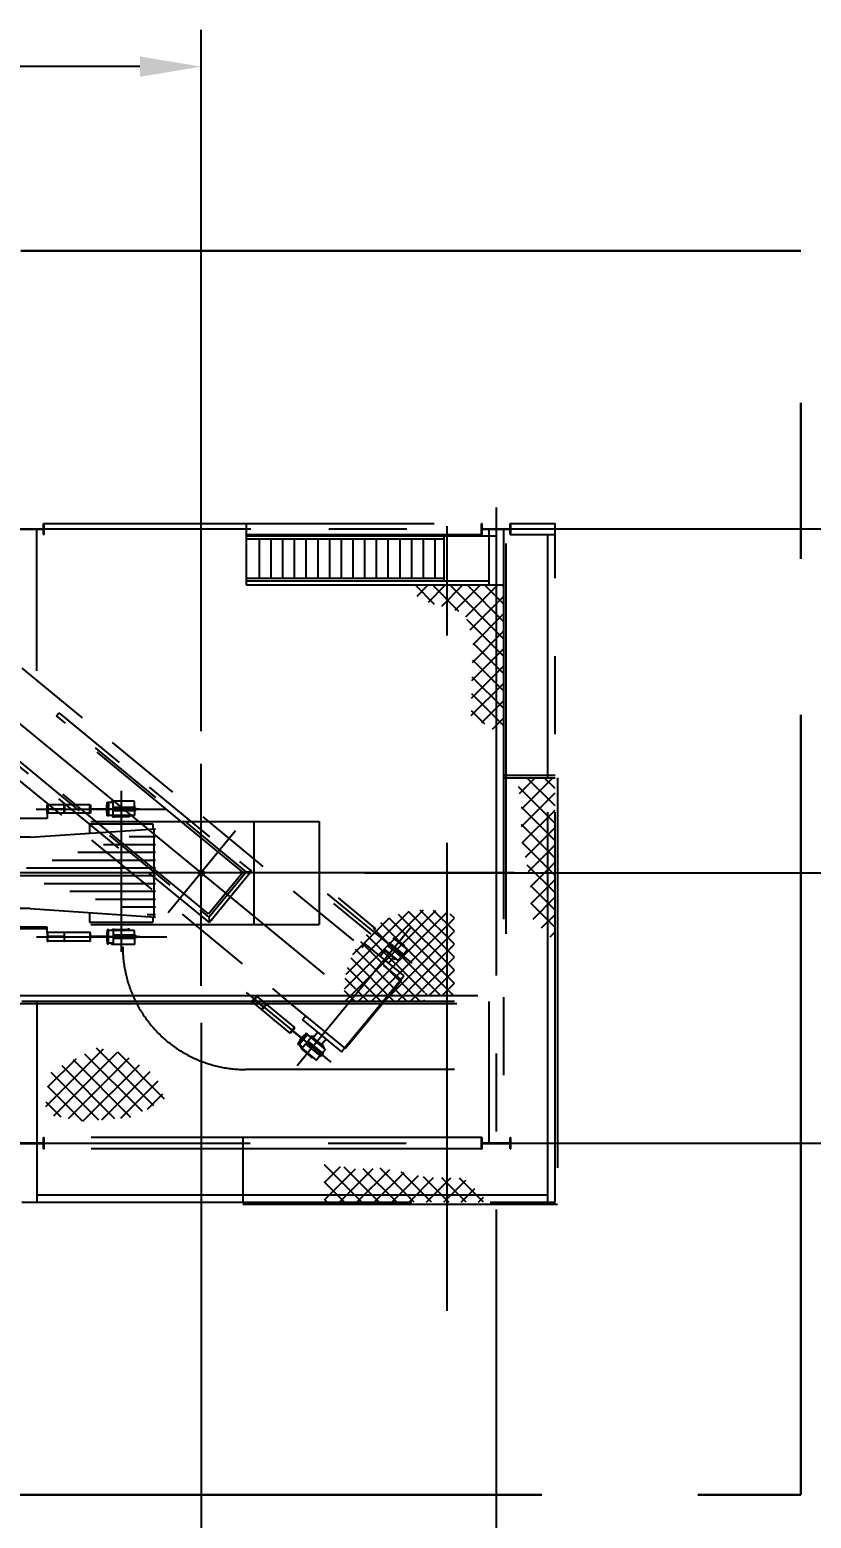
# Model space of a CAD drawing. Header units: millimetres. Extents: x 0 to 42050, y 0 to 29700.
# Drawn here: x 37868 to 39458, y 20362 to 23391 of the extents above; entities that cross this region are included whole.
import ezdxf

# ---------------------------------------------------------------- set-up
doc = ezdxf.new("R2010")
doc.units = ezdxf.units.MM
doc.header["$LTSCALE"] = 50
for name, pattern in [('CENTER2', [28.575, 19.05, -3.175, 3.175, -3.175]), ('HIDDEN2', [4.7625, 3.175, -1.5875]), ('PHANTOM', [63.5, 31.75, -6.35, 6.35, -6.35, 6.35, -6.35]), ('PHANTOM2', [31.75, 15.875, -3.175, 3.175, -3.175, 3.175, -3.175])]:
    doc.linetypes.add(name, pattern=pattern)
for name, color, linetype in [('COTA', 7, 'Continuous'), ('EXISTENTE', 8, 'PHANTOM2'), ('TC1', 8, 'CENTER2'), ('TDM', 2, 'Continuous'), ('TR', 7, 'Continuous')]:
    doc.layers.add(name, color=color, linetype=linetype)
doc.layers.add('HIDDEN', color=8, linetype='HIDDEN2', transparency=0.4)
doc.layers.add('TLM', color=1, linetype='PHANTOM', lineweight=30)
doc.styles.add('TR100', font='simplex.shx')
doc.dimstyles.new('SEG-S-50x500', dxfattribs={"dimscale": 50, "dimtxt": 2.5, "dimasz": 2.5, "dimexe": 1.5, "dimexo": 1.5, "dimgap": 1, "dimtad": 1, "dimdec": 0, "dimlfac": 10, "dimtxsty": 'TR100', "dimcen": 2.5, "dimclrd": 256, "dimclre": 256, "dimclrt": 3, "dimadec": 0, "dimazin": 0, "dimtfac": 1, "dimtdec": 0, "dimtmove": 0, "dimatfit": 3, "dimfxl": 0, "dimarcsym": 0})
pattern_1 = [(45, (-11291.51, -5612.498), (-17.67767, 17.67767), []), (135, (-11291.51, -5612.498), (-17.67767, -17.67767), [])]

# ---------------------------------------------------------------- blocks, each defined once
blk = doc.blocks.new('*D27')
at = {"layer": 'Defpoints', "color": 0}
for p in [(55073.2, 23112.1), (55073.2, 22749), (64552.5, 21684.8)]:
    blk.add_point(p, dxfattribs=at)
at = {"layer": 'TDM', "lineweight": -2}
for p, q in [((55073.2, 22824), (55073.2, 23187.1)), ((64552.5, 21759.8), (64552.5, 23187.1)), ((64427.5, 23112.1), (55198.2, 23112.1))]:
    blk.add_line(p, q, dxfattribs=at)
at = {"layer": 'TDM'}
for points in [[(55198.2, 23132.9), (55198.2, 23091.3), (55073.2, 23112.1)], [(64427.5, 23132.9), (64427.5, 23091.3), (64552.5, 23112.1)]]:
    blk.add_solid(points, dxfattribs=at)
at = {"layer": 'TDM', "color": 3, "insert": (59812.9, 23224.6), "char_height": 125, "attachment_point": 5, "style": 'TR100'}
blk.add_mtext('PT a PT = 94793', dxfattribs=at)
blk = doc.blocks.new('*D36')
at = {"layer": 'Defpoints', "color": 0}
for p in [(64552.5, 21241.4), (64202.5, 19705.4), (64552.5, 19705.4)]:
    blk.add_point(p, dxfattribs=at)
at = {"layer": 'TDM', "lineweight": -2}
for p, q in [((64552.5, 21166.4), (64552.5, 19630.4)), ((64202.5, 19705.4), (63537, 19705.4)), ((64427.5, 19705.4), (64327.5, 19705.4))]:
    blk.add_line(p, q, dxfattribs=at)
at = {"layer": 'TDM'}
for points in [[(64327.5, 19726.2), (64327.5, 19684.5), (64202.5, 19705.4)], [(64427.5, 19726.2), (64427.5, 19684.5), (64552.5, 19705.4)]]:
    blk.add_solid(points, dxfattribs=at)
at = {"layer": 'TDM', "color": 3, "insert": (63807.3, 19817.9), "char_height": 125, "attachment_point": 5, "style": 'TR100'}
blk.add_mtext('3500', dxfattribs=at)
blk = doc.blocks.new('*D37')
at = {"layer": 'Defpoints', "color": 0}
for p in [(64552.5, 21241.4), (65152.5, 19705.4), (65152.5, 19705.4)]:
    blk.add_point(p, dxfattribs=at)
at = {"layer": 'TDM', "lineweight": -2}
for p, q in [((64552.5, 21166.4), (64552.5, 19630.4)), ((64677.5, 19705.4), (65027.5, 19705.4))]:
    blk.add_line(p, q, dxfattribs=at)
at = {"layer": 'TDM'}
for points in [[(64677.5, 19726.2), (64677.5, 19684.5), (64552.5, 19705.4)], [(65027.5, 19726.2), (65027.5, 19684.5), (65152.5, 19705.4)]]:
    blk.add_solid(points, dxfattribs=at)
at = {"layer": 'TDM', "color": 3, "insert": (64852.5, 19817.9), "char_height": 125, "attachment_point": 5, "style": 'TR100'}
blk.add_mtext('6000', dxfattribs=at)
blk = doc.blocks.new('*D40')
at = {"layer": 'Defpoints', "color": 0}
for p in [(66272.8, 22171.2), (64810.3, 21471.2), (66272.8, 21471.2)]:
    blk.add_point(p, dxfattribs=at)
at = {"layer": 'TDM', "lineweight": -2}
for p, q in [((66272.8, 22046.2), (66272.8, 21596.2)), ((64885.3, 21471.2), (66347.8, 21471.2))]:
    blk.add_line(p, q, dxfattribs=at)
at = {"layer": 'TDM'}
for points in [[(66251.9, 22046.2), (66293.6, 22046.2), (66272.8, 22171.2)], [(66251.9, 21596.2), (66293.6, 21596.2), (66272.8, 21471.2)]]:
    blk.add_solid(points, dxfattribs=at)
at = {"layer": 'TDM', "color": 3, "insert": (66160.3, 21821.2), "char_height": 125, "attachment_point": 5, "rotation": 90, "style": 'TR100'}
blk.add_mtext('7000', dxfattribs=at)
blk = doc.blocks.new('*D41')
at = {"layer": 'Defpoints', "color": 0}
for p in [(64810.3, 21471.2), (66272.8, 21471.2), (66272.8, 20921.2)]:
    blk.add_point(p, dxfattribs=at)
at = {"layer": 'TDM', "lineweight": -2}
for p, q in [((64885.3, 21471.2), (66347.8, 21471.2)), ((66272.8, 21046.2), (66272.8, 21346.2))]:
    blk.add_line(p, q, dxfattribs=at)
at = {"layer": 'TDM'}
for points in [[(66251.9, 21346.2), (66293.6, 21346.2), (66272.8, 21471.2)], [(66251.9, 21046.2), (66293.6, 21046.2), (66272.8, 20921.2)]]:
    blk.add_solid(points, dxfattribs=at)
at = {"layer": 'TDM', "color": 3, "insert": (66160.3, 21196.2), "char_height": 125, "attachment_point": 5, "rotation": 90, "style": 'TR100'}
blk.add_mtext('5500', dxfattribs=at)
blk = doc.blocks.new('A$C8ff1fb60')
at = {"layer": 'HIDDEN'}
h = blk.add_hatch(dxfattribs=at)
h.set_pattern_fill('U', color=256, scale=25, angle=45, style=0, double=1, pattern_type=0)
h.set_pattern_definition(pattern_1)
h.paths.add_polyline_path([(1893.71, 2309.54), (2082.99, 2309.54), (2082.99, 2002.39), (2016.7, 2044.16), (2019.08, 2133.68), (2021.47, 2199.33), (2003.56, 2253.04), (1936.69, 2272.13), (1909.23, 2282.88)])
h = blk.add_hatch(dxfattribs=at)
h.set_pattern_fill('U', color=256, scale=25, angle=-45, style=0, double=1, pattern_type=0)
h.set_pattern_definition([(225, (8854.013, 14311.73), (-17.67767, 17.67767), []), (135, (8854.013, 14311.73), (17.67767, 17.67767), [])])
h.paths.add_polyline_path([(2110.8, 1917.23), (2187.98, 1917.23), (2187.98, 1582.96), (2139, 1634.03), (2137.66, 1707.94), (2118.86, 1795.3), (2120.2, 1853.08)])
h = blk.add_hatch(dxfattribs=at)
h.set_pattern_fill('ANSI31', color=256, scale=5, angle=315.00003, style=0)
h.set_pattern_definition([(179.999973, (38187.304, 8763.117), (7.6e-06, 15.875), [])])
h.paths.add_polyline_path([(1308.04, 1793.35), (1308.04, 1723.53), (1078.04, 1723.53)])
h.paths.add_polyline_path([(1078.04, 1723.53), (1308.04, 1723.53), (1308.04, 1653.72)])
h.paths.add_polyline_path([(1308.04, 1793.35), (1374.54, 1813.53), (1374.54, 1723.53), (1308.04, 1723.53)])
h.paths.add_polyline_path([(1308.04, 1723.53), (1374.54, 1723.53), (1374.54, 1633.53), (1308.04, 1653.72)])
h = blk.add_hatch(dxfattribs=at)
h.set_pattern_fill('ANSI37', color=256, scale=150, style=0)
h.set_pattern_definition([(45, (-209091.142, -72338.484), (-13.2582521, 13.2582521), []), (135, (-209091.142, -72338.484), (-13.2582521, -13.2582521), [])])
h.paths.add_polyline_path([(1952.84, 1645.52, 0.4911632), (1759.69, 1473.54), (1922.69, 1473.54), (1922.69, 1484.94), (1924.18, 1484.94), (1924.18, 1475.66, 0.4142136), (1925.78, 1474.06), (1952.84, 1474.06)])
h.paths.add_polyline_path([(1982.99, 1636.8, 0.0481368), (1952.84, 1645.52), (1952.84, 1474.06), (1979.9, 1474.06, 0.4142136), (1981.5, 1475.66), (1981.5, 1484.94), (1982.99, 1484.94)])
h.paths.add_polyline_path([(1922.69, 1473.54), (1920.69, 1473.54), (1759.69, 1473.54, 0.0175445), (1760.89, 1462.14), (1922.69, 1462.14)])
h = blk.add_hatch(dxfattribs=at)
h.set_pattern_fill('U', color=256, scale=25, angle=45, style=0, double=1, pattern_type=0)
h.set_pattern_definition(pattern_1)
h.paths.add_polyline_path([(1191.32, 1334.9), (1258.52, 1368.49), (1306.9, 1356.4), (1376.78, 1310.72), (1394.25, 1261.02), (1324.37, 1226.1), (1227.61, 1218.04), (1149.66, 1232.81), (1159.07, 1314.75)])
h = blk.add_hatch(dxfattribs=at)
h.set_pattern_fill('U', color=256, scale=25, angle=45, style=0, double=1, pattern_type=0)
h.set_pattern_definition([(45, (-10675.607, -5612.498), (-17.67767, 17.67767), []), (135, (-10675.607, -5612.498), (-17.67767, -17.67767), [])])
h.paths.add_polyline_path([(1718.89, 1130.72), (1718.89, 1053.54), (2053.16, 1053.54), (2002.09, 1102.51), (1928.18, 1103.85), (1840.83, 1122.66), (1783.04, 1121.32)])
at = {"layer": 'COTA'}
blk.add_line((2104.5, 1723.54), (1720.49, 1723.54), dxfattribs=at)
at = {"layer": 'COTA', "const_width": 7.5}
blk.add_lwpolyline([(1464.29, 1723.54, 1), (1471.79, 1723.54, 1)], format="xyb", close=True, dxfattribs=at)
at = {"layer": 'EXISTENTE'}
for p, q in [((1090.98, 2424.06), (1145.1, 2424.06)), ((1146.7, 2425.66), (1146.7, 2434.94)), ((1146.7, 2434.94), (1148.19, 2434.94)), ((1148.19, 2412.14), (1148.19, 2434.94)), ((1148.19, 2434.94), (2037.89, 2434.94)), ((1559.3, 2434.94), (1559.3, 2309.54)), ((2037.89, 2434.94), (2039.38, 2434.94)), ((2037.89, 2412.14), (2037.89, 2434.94)), ((2039.38, 2425.66), (2039.38, 2434.94)), ((2040.98, 2424.06), (2095.1, 2424.06)), ((2096.7, 2425.66), (2096.7, 2434.94)), ((2096.7, 2434.94), (2098.19, 2434.94)), ((2098.19, 2412.14), (2098.19, 2434.94)), ((2098.19, 2434.94), (2188.04, 2434.94)), ((2188.04, 1053.54), (2188.04, 2434.94)), ((1090.98, 2423.01), (1145.1, 2423.01)), ((1133.09, 2134.62), (1133.09, 2423.01)), ((1146.7, 2412.14), (1146.7, 2421.41)), ((1146.7, 2412.14), (1148.19, 2412.14)), ((1559.3, 2412.14), (2037.89, 2412.14)), ((1559.3, 2409.26), (2066.3, 2409.26)), ((1559.3, 2403.52), (1961.3, 2403.52)), ((1585.74, 2403.52), (1585.74, 2323.52)), ((1609.58, 2403.52), (1609.58, 2323.52)), ((1633.41, 2403.52), (1633.41, 2323.52)), ((1657.25, 2403.52), (1657.25, 2323.52)), ((1681.08, 2403.52), (1681.08, 2323.52)), ((1704.92, 2403.52), (1704.92, 2323.52)), ((1728.75, 2403.52), (1728.75, 2323.52)), ((1752.59, 2403.52), (1752.59, 2323.52)), ((1776.42, 2403.52), (1776.42, 2323.52)), ((1800.26, 2403.52), (1800.26, 2323.52)), ((1824.09, 2403.52), (1824.09, 2323.52)), ((1847.93, 2403.52), (1847.93, 2323.52)), ((1871.76, 2403.52), (1871.76, 2323.52)), ((1895.6, 2403.52), (1895.6, 2323.52)), ((1919.43, 2403.52), (1919.43, 2323.52)), ((1943.27, 2403.52), (1943.27, 2323.52)), ((1961.3, 2409.26), (1961.3, 2317.78)), ((2037.89, 2412.14), (2039.38, 2412.14)), ((2039.38, 2412.14), (2039.38, 2421.41)), ((2040.98, 2423.01), (2095.1, 2423.01)), ((2053.09, 2423.01), (2053.09, 2309.54)), ((2082.99, 2423.01), (2082.99, 1174.06)), ((2087.99, 2393.67), (2087.99, 1457.14)), ((2096.7, 2412.14), (2096.7, 2421.41)), ((2096.7, 2412.14), (2098.19, 2412.14)), ((2098.19, 2412.14), (2188.04, 2412.14)), ((2172.99, 1917.26), (2172.99, 2412.14)), ((1559.3, 2323.52), (1961.3, 2323.52)), ((1559.3, 2317.78), (2053.09, 2317.78)), ((1559.3, 2309.54), (2082.99, 2309.54)), ((1426.92, 1828.53), (1255.91, 1969.11)), ((2082.99, 1922.26), (2188.04, 1922.26)), ((2082.99, 1917.26), (2188.04, 1917.26)), ((2172.99, 1053.54), (2172.99, 1917.26)), ((2193.04, 1917.26), (2193.04, 1048.54)), ((1374.54, 1729.2), (1186.06, 1884.13)), ((1154.54, 1844.98), (1154.54, 1862.08)), ((1154.54, 1862.08), (1155.52, 1862.08)), ((1241.4, 1862.08), (1154.54, 1862.08)), ((1155.52, 1862.08), (1155.52, 1855.1)), ((1155.52, 1851.97), (1155.52, 1844.98)), ((1156.74, 1853.88), (1187.54, 1853.88)), ((1187.54, 1853.19), (1156.74, 1853.19)), ((1188.76, 1855.1), (1188.76, 1862.08)), ((1188.76, 1862.08), (1189.74, 1862.08)), ((1188.76, 1844.98), (1188.76, 1851.97)), ((1189.74, 1862.08), (1189.74, 1844.98)), ((1241.4, 1844.98), (1241.4, 1862.08)), ((1241.4, 1862.08), (1242.38, 1862.08)), ((1242.38, 1862.08), (1242.38, 1855.1)), ((1242.38, 1851.97), (1242.38, 1844.98)), ((1243.6, 1853.88), (1274.4, 1853.88)), ((1274.4, 1853.19), (1243.6, 1853.19)), ((1275.62, 1855.1), (1275.62, 1862.08)), ((1275.62, 1862.08), (1276.6, 1862.08)), ((1275.62, 1844.98), (1275.62, 1851.97)), ((1276.6, 1839.5), (1276.6, 1867.57)), ((1276.6, 1867.57), (1278.9, 1867.57)), ((1276.6, 1862.08), (1276.6, 1844.98)), ((1278.9, 1867.57), (1278.9, 1839.5)), ((1288.9, 1866.57), (1278.9, 1866.57)), ((1278.9, 1866.57), (1278.9, 1840.5)), ((1285.7, 1869.26), (1283.1, 1866.57)), ((1331.55, 1869.26), (1285.7, 1869.26)), ((1288.9, 1840.51), (1288.9, 1866.57)), ((1333.86, 1856.99), (1288.9, 1856.99)), ((1333.86, 1850.08), (1288.9, 1850.08)), ((1331.9, 1857.34), (1331.9, 1868.91)), ((1331.9, 1849.73), (1331.9, 1840.85)), ((1334.21, 1850.42), (1334.21, 1856.65)), ((1154.54, 1834.04), (-8528.49, 1834.04)), ((1155.52, 1844.98), (1154.54, 1844.98)), ((1241.4, 1844.98), (1154.54, 1844.98)), ((1154.54, 1844.98), (1154.54, 1834.04)), ((1189.74, 1844.98), (1188.76, 1844.98)), ((1240.4, 1823.53), (1369.4, 1823.53)), ((1240.4, 1823.53), (1240.4, 1804.53)), ((1242.38, 1844.98), (1241.4, 1844.98)), ((1243.43, 1828.53), (1426.92, 1828.53)), ((1276.6, 1844.98), (1275.62, 1844.98)), ((1278.9, 1839.5), (1276.6, 1839.5)), ((1287.42, 1840.5), (1278.9, 1840.5)), ((1287.59, 1840.65), (1287.73, 1840.51)), ((1287.59, 1840.11), (1287.59, 1838.04)), ((1288.63, 1840.11), (1287.59, 1840.11)), ((1287.59, 1838.04), (1287.73, 1837.9)), ((1322.06, 1840.51), (1287.73, 1840.51)), ((1287.73, 1837.9), (1291.26, 1837.9)), ((1288.63, 1840.11), (1288.63, 1838.83)), ((1290.01, 1838.83), (1288.63, 1838.83)), ((1290.01, 1838.83), (1290.01, 1840.11)), ((1291.05, 1840.11), (1290.01, 1840.11)), ((1291.05, 1838.83), (1291.05, 1840.11)), ((1291.4, 1838.83), (1291.05, 1838.83)), ((1291.4, 1840.37), (1291.26, 1840.51)), ((1291.4, 1837.76), (1291.26, 1837.9)), ((1291.4, 1838.68), (1291.4, 1840.37)), ((1291.54, 1838.54), (1291.4, 1838.68)), ((1291.54, 1838.54), (1318.26, 1838.54)), ((1318.26, 1838.54), (1318.4, 1838.68)), ((1318.4, 1840.37), (1318.54, 1840.51)), ((1318.4, 1838.68), (1318.4, 1840.37)), ((1318.4, 1838.83), (1318.74, 1838.83)), ((1318.4, 1837.76), (1318.54, 1837.9)), ((1322.06, 1837.9), (1318.54, 1837.9)), ((1318.74, 1840.11), (1319.78, 1840.11)), ((1318.74, 1838.83), (1318.74, 1840.11)), ((1319.78, 1838.83), (1319.78, 1840.11)), ((1319.78, 1838.83), (1321.16, 1838.83)), ((1321.16, 1840.11), (1322.2, 1840.11)), ((1321.16, 1840.11), (1321.16, 1838.83)), ((1322.2, 1840.65), (1322.06, 1840.51)), ((1322.2, 1838.04), (1322.06, 1837.9)), ((1322.2, 1840.11), (1322.2, 1838.04)), ((1331.55, 1840.51), (1322.37, 1840.51)), ((1369.4, 1823.53), (1369.4, 1813.4)), ((1426.92, 1828.53), (1708.04, 1828.53)), ((1552.55, 1725.26), (1426.92, 1828.53)), ((1575.04, 1828.53), (1575.04, 1618.53)), ((1708.04, 1828.53), (1708.04, 1618.53)), ((1482.69, 1640.29), (1374.54, 1729.2)), ((1482.69, 1640.29), (1552.55, 1725.26)), ((1746.39, 1672.66), (1822.5, 1610.09)), ((1240.4, 1642.54), (1240.4, 1623.53)), ((1736.99, 1661.22), (1813.11, 1598.66)), ((1154.54, 1613.04), (-5307.88, 1613.04)), ((1154.54, 1609.54), (-5307.88, 1609.54)), ((1154.54, 1602.08), (1154.54, 1613.04)), ((1240.4, 1623.53), (1369.4, 1623.53)), ((1243.43, 1618.53), (1708.04, 1618.53)), ((1278.9, 1607.57), (1276.6, 1607.57)), ((1276.6, 1607.57), (1276.6, 1579.5)), ((1278.9, 1579.5), (1278.9, 1607.57)), ((1287.42, 1606.57), (1278.9, 1606.57)), ((1278.9, 1580.5), (1278.9, 1606.57)), ((1287.59, 1609.03), (1287.73, 1609.16)), ((1287.59, 1606.96), (1287.59, 1609.03)), ((1288.63, 1606.96), (1287.59, 1606.96)), ((1287.59, 1606.42), (1287.73, 1606.56)), ((1287.73, 1609.16), (1291.26, 1609.16)), ((1322.06, 1606.56), (1287.73, 1606.56)), ((1288.63, 1606.96), (1288.63, 1608.24)), ((1290.01, 1608.24), (1288.63, 1608.24)), ((1288.9, 1606.56), (1288.9, 1580.5)), ((1290.01, 1608.24), (1290.01, 1606.96)), ((1291.05, 1606.96), (1290.01, 1606.96)), ((1291.4, 1608.24), (1291.05, 1608.24)), ((1291.05, 1608.24), (1291.05, 1606.96)), ((1291.4, 1609.3), (1291.26, 1609.16)), ((1291.4, 1606.7), (1291.26, 1606.56)), ((1291.54, 1608.52), (1291.4, 1608.38)), ((1291.4, 1608.38), (1291.4, 1606.7)), ((1291.54, 1608.52), (1318.26, 1608.52)), ((1318.26, 1608.52), (1318.4, 1608.38)), ((1318.4, 1609.3), (1318.54, 1609.16)), ((1318.4, 1608.38), (1318.4, 1606.7)), ((1318.4, 1608.24), (1318.74, 1608.24)), ((1318.4, 1606.7), (1318.54, 1606.56)), ((1322.06, 1609.16), (1318.54, 1609.16)), ((1318.74, 1608.24), (1318.74, 1606.96)), ((1318.74, 1606.96), (1319.78, 1606.96)), ((1319.78, 1608.24), (1319.78, 1606.96)), ((1319.78, 1608.24), (1321.16, 1608.24)), ((1321.16, 1606.96), (1321.16, 1608.24)), ((1321.16, 1606.96), (1322.2, 1606.96)), ((1322.2, 1609.03), (1322.06, 1609.16)), ((1322.2, 1606.42), (1322.06, 1606.56)), ((1322.2, 1606.96), (1322.2, 1609.03)), ((1331.55, 1606.56), (1322.37, 1606.56)), ((1331.9, 1597.34), (1331.9, 1606.21)), ((1369.4, 1633.67), (1369.4, 1623.53)), ((1155.52, 1602.08), (1154.54, 1602.08)), ((1154.54, 1602.08), (1154.54, 1584.98)), ((1241.4, 1602.08), (1154.54, 1602.08)), ((1154.54, 1584.98), (1155.52, 1584.98)), ((1241.4, 1584.98), (1154.54, 1584.98)), ((1155.52, 1595.1), (1155.52, 1602.08)), ((1155.52, 1584.98), (1155.52, 1591.97)), ((1187.54, 1593.88), (1156.74, 1593.88)), ((1156.74, 1593.19), (1187.54, 1593.19)), ((1189.74, 1602.08), (1188.76, 1602.08)), ((1188.76, 1602.08), (1188.76, 1595.1)), ((1188.76, 1591.97), (1188.76, 1584.98)), ((1188.76, 1584.98), (1189.74, 1584.98)), ((1189.74, 1584.98), (1189.74, 1602.08)), ((1242.38, 1602.08), (1241.4, 1602.08)), ((1241.4, 1602.08), (1241.4, 1584.98)), ((1241.4, 1584.98), (1242.38, 1584.98)), ((1242.38, 1595.1), (1242.38, 1602.08)), ((1242.38, 1584.98), (1242.38, 1591.97)), ((1274.4, 1593.88), (1243.6, 1593.88)), ((1243.6, 1593.19), (1274.4, 1593.19)), ((1276.6, 1602.08), (1275.62, 1602.08)), ((1275.62, 1602.08), (1275.62, 1595.1)), ((1275.62, 1591.97), (1275.62, 1584.98)), ((1275.62, 1584.98), (1276.6, 1584.98)), ((1276.6, 1584.98), (1276.6, 1602.08)), ((1276.6, 1579.5), (1278.9, 1579.5)), ((1288.9, 1580.5), (1278.9, 1580.5)), ((1285.7, 1577.81), (1283.1, 1580.5)), ((1331.55, 1577.81), (1285.7, 1577.81)), ((1333.86, 1596.99), (1288.9, 1596.99)), ((1333.86, 1590.08), (1288.9, 1590.08)), ((1331.9, 1589.73), (1331.9, 1578.15)), ((1334.21, 1596.65), (1334.21, 1590.42)), ((1873.77, 1506.58), (1880.12, 1514.31)), ((1133.09, 1462.14), (1133.09, 1174.06)), ((1580.28, 1472.63), (1570.88, 1461.2)), ((1571.89, 1460.37), (1570.88, 1461.2)), ((1575.71, 1465.03), (1571.89, 1460.37)), ((1571.89, 1460.37), (1648, 1397.81)), ((1594.11, 1451.19), (1577.12, 1465.16)), ((1577.46, 1467.16), (1581.29, 1471.81)), ((1594.6, 1451.78), (1577.6, 1465.75)), ((1581.29, 1471.81), (1580.28, 1472.63)), ((1581.29, 1471.81), (1657.4, 1409.24)), ((1600.83, 1455.74), (1591.43, 1444.31)), ((1596, 1451.92), (1599.83, 1456.57)), ((1600.83, 1455.74), (1599.83, 1456.57)), ((1644.39, 1462.14), (1761.01, 1366.27)), ((1759.47, 1367.54), (1837.24, 1462.14)), ((1761.01, 1366.27), (1839.83, 1462.14)), ((2053.09, 1462.14), (2053.09, 1174.06)), ((1594.25, 1449.78), (1590.43, 1445.13)), ((1591.43, 1444.31), (1590.43, 1445.13)), ((1597.25, 1449.11), (1596.13, 1450.03)), ((1674.02, 1424.84), (1680.37, 1432.56)), ((1674.02, 1424.84), (1753.12, 1359.81)), ((1657.4, 1409.24), (1648, 1397.81)), ((1649, 1396.98), (1648, 1397.81)), ((1652.83, 1401.63), (1649, 1396.98)), ((1671.23, 1387.8), (1654.24, 1401.77)), ((1654.58, 1403.76), (1658.4, 1408.42)), ((1671.71, 1388.39), (1654.72, 1402.36)), ((1658.4, 1408.42), (1657.4, 1409.24)), ((1682.16, 1397.47), (1664.34, 1375.79)), ((1684.73, 1395.36), (1666.91, 1373.68)), ((1684.09, 1394.59), (1667.54, 1374.45)), ((1684.73, 1395.36), (1682.16, 1397.47)), ((1689.29, 1390.32), (1684.09, 1394.59)), ((1704.94, 1399.42), (1695.41, 1387.82)), ((1666.91, 1373.68), (1664.34, 1375.79)), ((1671.37, 1386.39), (1667.54, 1381.74)), ((1668.55, 1380.92), (1667.54, 1381.74)), ((1674.73, 1368.54), (1667.54, 1374.45)), ((1677.95, 1392.35), (1668.55, 1380.92)), ((1669.7, 1369.19), (1669.33, 1372.98)), ((1671.03, 1368.1), (1669.7, 1369.19)), ((1671.25, 1368.1), (1671.27, 1367.9)), ((1673.99, 1365.66), (1671.27, 1367.9)), ((1672.94, 1364.16), (1674.01, 1365.46)), ((1672.96, 1363.97), (1672.94, 1364.16)), ((1674.65, 1362.58), (1672.96, 1363.97)), ((1672.96, 1363.97), (1693.6, 1347)), ((1673.02, 1366.46), (1701.89, 1342.73)), ((1673.12, 1388.52), (1676.94, 1393.17)), ((1674.01, 1365.46), (1673.99, 1365.66)), ((1691.28, 1388.67), (1674.73, 1368.54)), ((1677.95, 1392.35), (1676.94, 1393.17)), ((1711.47, 1350.73), (1680.81, 1375.94)), ((1715.86, 1356.08), (1685.21, 1381.28)), ((1689.33, 1390.09), (1689.53, 1390.11)), ((1689.53, 1390.11), (1692.25, 1387.87)), ((1689.68, 1390.51), (1690.99, 1392.1)), ((1690.48, 1389.85), (1689.68, 1390.51)), ((1690.48, 1389.85), (1691.29, 1390.84)), ((1690.99, 1392.1), (1691.18, 1392.12)), ((1691.18, 1392.12), (1693.91, 1389.88)), ((1716.05, 1368.31), (1691.28, 1388.67)), ((1692.36, 1389.96), (1691.29, 1390.84)), ((1692.36, 1389.96), (1691.55, 1388.97)), ((1692.35, 1388.31), (1691.55, 1388.97)), ((1692.45, 1387.89), (1692.25, 1387.87)), ((1693.16, 1389.3), (1692.35, 1388.31)), ((1693.52, 1389.19), (1692.45, 1387.89)), ((1693.43, 1389.08), (1693.16, 1389.3)), ((1693.72, 1389.21), (1693.52, 1389.19)), ((1695.41, 1387.82), (1693.72, 1389.21)), ((1693.72, 1389.21), (1714.36, 1372.24)), ((1693.84, 1386.54), (1694.14, 1386.29)), ((1694.1, 1389.9), (1693.91, 1389.88)), ((1695.17, 1391.2), (1694.1, 1389.9)), ((1695.37, 1391.22), (1695.17, 1391.2)), ((1697.06, 1389.83), (1695.37, 1391.22)), ((1722.2, 1385.23), (1712.67, 1373.63)), ((1714.38, 1372.05), (1713.31, 1370.75)), ((1713.31, 1370.75), (1713.33, 1370.55)), ((1714.55, 1371.72), (1713.74, 1370.73)), ((1713.74, 1370.73), (1714.54, 1370.07)), ((1713.97, 1375.22), (1715.66, 1373.83)), ((1714.29, 1371.94), (1714.55, 1371.72)), ((1714.36, 1372.24), (1714.38, 1372.05)), ((1715.35, 1371.06), (1714.54, 1370.07)), ((1714.56, 1357.59), (1720.2, 1364.45)), ((1715.68, 1373.63), (1714.96, 1372.76)), ((1714.96, 1372.76), (1714.98, 1372.56)), ((1717.7, 1370.32), (1714.98, 1372.56)), ((1715.35, 1371.06), (1716.42, 1370.18)), ((1715.61, 1369.19), (1716.42, 1370.18)), ((1715.61, 1369.19), (1716.41, 1368.53)), ((1715.66, 1373.83), (1715.68, 1373.63)), ((1716.07, 1368.12), (1716.05, 1368.31)), ((1720.15, 1364.94), (1716.29, 1368.11)), ((1716.41, 1368.53), (1717.72, 1370.13)), ((1717.72, 1370.13), (1717.7, 1370.32)), ((1753.12, 1359.81), (1759.47, 1367.54)), ((1693.6, 1347), (1693.8, 1347.02)), ((1693.8, 1347.02), (1694.87, 1348.32)), ((1694.87, 1348.32), (1695.07, 1348.34)), ((1695.07, 1348.34), (1697.79, 1346.1)), ((1709.73, 1351.72), (1702.38, 1342.77)), ((1715.91, 1355.59), (1711.96, 1350.78)), ((1982.99, 1323.54), (1558.04, 1323.54)), ((1146.7, 1175.66), (1146.7, 1184.94)), ((1146.7, 1184.94), (1148.19, 1184.94)), ((1148.19, 1162.14), (1148.19, 1184.94)), ((2037.89, 1184.94), (1148.19, 1184.94)), ((1552.84, 1184.94), (1552.84, 1053.54)), ((2037.89, 1184.94), (2039.38, 1184.94)), ((2037.89, 1162.14), (2037.89, 1184.94)), ((2039.38, 1175.66), (2039.38, 1184.94)), ((2096.7, 1175.66), (2096.7, 1184.94)), ((2096.7, 1184.94), (2098.19, 1184.94)), ((2098.19, 1162.14), (2098.19, 1184.94)), ((1090.98, 1174.06), (1145.1, 1174.06)), ((1090.98, 1173.01), (1145.1, 1173.01)), ((1133.09, 1173.01), (1133.09, 1053.54)), ((1146.7, 1162.14), (1146.7, 1171.41)), ((1146.7, 1162.14), (1148.19, 1162.14)), ((2037.89, 1162.14), (1148.19, 1162.14)), ((2037.89, 1162.14), (2039.38, 1162.14)), ((2039.38, 1162.14), (2039.38, 1171.41)), ((2040.98, 1174.06), (2095.1, 1174.06)), ((2040.98, 1173.01), (2095.1, 1173.01)), ((2096.7, 1162.14), (2096.7, 1171.41)), ((2096.7, 1162.14), (2098.19, 1162.14)), ((1133.09, 1068.74), (1552.84, 1068.74)), ((1552.84, 1068.74), (2172.99, 1068.74)), ((1102.99, 1053.54), (2188.04, 1053.54)), ((2193.04, 1048.54), (1552.84, 1048.54))]:
    blk.add_line(p, q, dxfattribs=at)
for centre, radius, start, end in [((1145.1, 2425.66), 1.6, 270, 0), ((2040.98, 2425.66), 1.6, 180, 270), ((2095.1, 2425.66), 1.6, 270, 0), ((1145.1, 2421.41), 1.6, 0, 90), ((2040.98, 2421.41), 1.6, 90, 180), ((2095.1, 2421.41), 1.6, 0, 90), ((1156.74, 1855.1), 1.22, 179.99997, 269.99997), ((1156.74, 1851.97), 1.22, 89.99997, 179.99997), ((1187.54, 1855.1), 1.22, 269.99997, 359.99997), ((1187.54, 1851.97), 1.22, 359.99997, 89.99997), ((1243.6, 1855.1), 1.22, 179.99997, 269.99997), ((1243.6, 1851.97), 1.22, 89.99997, 179.99997), ((1274.4, 1855.1), 1.22, 269.99997, 359.99997), ((1274.4, 1851.97), 1.22, 359.99997, 89.99997), ((1331.55, 1868.91), 0.346, 359.99997, 89.99997), ((1332.24, 1857.34), 0.346, 179.99997, 269.99997), ((1332.24, 1849.73), 0.346, 89.99997, 179.99997), ((1333.86, 1856.65), 0.346, 359.99997, 89.99997), ((1333.86, 1850.42), 0.346, 269.99997, 359.99997), ((1331.55, 1840.85), 0.346, 269.99997, 359.99997), ((1331.55, 1606.21), 0.346, 359.99997, 89.99997), ((1156.74, 1595.1), 1.22, 179.99997, 269.99997), ((1156.74, 1591.97), 1.22, 89.99997, 179.99997), ((1187.54, 1595.1), 1.22, 269.99997, 359.99997), ((1187.54, 1591.97), 1.22, 359.99997, 89.99997), ((1243.6, 1595.1), 1.22, 179.99997, 269.99997), ((1243.6, 1591.97), 1.22, 89.99997, 179.99997), ((1274.4, 1595.1), 1.22, 269.99997, 359.99997), ((1274.4, 1591.97), 1.22, 359.99997, 89.99997), ((1331.55, 1578.15), 0.346, 269.99997, 359.99997), ((1332.24, 1597.34), 0.346, 179.99997, 269.99997), ((1332.24, 1589.73), 0.346, 89.99997, 179.99997), ((1333.86, 1596.65), 0.346, 359.99997, 89.99997), ((1333.86, 1590.42), 0.346, 269.99997, 359.99997), ((1558.04, 1573.54), 250, 179.99997, 270), ((1576.48, 1464.39), 1, 50.57842, 140.57842), ((1578.24, 1466.52), 1, 140.57842, 230.57842), ((1593.48, 1450.42), 1, 320.57842, 50.57842), ((1595.23, 1452.55), 1, 230.57842, 320.57842), ((1653.6, 1401), 1, 50.57842, 140.57842), ((1655.35, 1403.13), 1, 140.57842, 230.57842), ((1670.6, 1387.03), 1, 320.57842, 50.57842), ((1672.35, 1389.16), 1, 230.57842, 320.57842), ((1719.93, 1364.67), 0.346, 320.57842, 50.57842), ((1702.11, 1342.99), 0.346, 230.57842, 320.57842), ((1710, 1351.5), 0.346, 50.57842, 140.57842), ((1711.69, 1351), 0.346, 230.57842, 320.57842), ((1714.83, 1357.37), 0.346, 140.57842, 230.57842), ((1715.65, 1355.81), 0.346, 320.57842, 50.57842), ((1145.1, 1175.66), 1.6, 270, 0), ((1145.1, 1171.41), 1.6, 0, 90), ((2040.98, 1175.66), 1.6, 180, 270), ((2040.98, 1171.41), 1.6, 90, 180), ((2095.1, 1175.66), 1.6, 270, 0), ((2095.1, 1171.41), 1.6, 0, 90)]:
    blk.add_arc(centre, radius, start, end, dxfattribs=at)
at = {"layer": 'HIDDEN'}
for p, q in [((1102.99, 2140.2), (1875.32, 1505.31)), ((1060.94, 1941.75), (1644.39, 1462.14)), ((1559.58, 1725.95), (1570.28, 1727)), ((1483.38, 1633.25), (1484.43, 1622.56)), ((1794.67, 1571.61), (1801.02, 1579.34)), ((1801.02, 1579.34), (1880.12, 1514.31)), ((1876.58, 1551.58), (1845.92, 1576.79)), ((1880.97, 1556.93), (1850.31, 1582.13)), ((1858.1, 1591.61), (1886.97, 1567.87)), ((1860.54, 1592.15), (1881.18, 1575.18)), ((1881.18, 1575.18), (1881.2, 1574.98)), ((1831.94, 1553.92), (1841.47, 1565.51)), ((1839.78, 1566.9), (1860.42, 1549.93)), ((1864.61, 1549.03), (1839.84, 1569.39)), ((1849.2, 1539.73), (1858.73, 1551.32)), ((1857.43, 1549.74), (1859.12, 1548.35)), ((1859.12, 1548.35), (1859.32, 1548.37)), ((1859.32, 1548.37), (1860.04, 1549.24)), ((1860.04, 1549.24), (1860.23, 1549.26)), ((1862.96, 1547.02), (1860.23, 1549.26)), ((1860.42, 1549.93), (1860.62, 1549.95)), ((1860.62, 1549.95), (1861.69, 1551.25)), ((1860.71, 1550.06), (1860.98, 1549.84)), ((1860.98, 1549.84), (1861.79, 1550.83)), ((1861.69, 1551.25), (1861.89, 1551.27)), ((1861.78, 1549.18), (1862.59, 1550.17)), ((1861.78, 1549.18), (1862.85, 1548.31)), ((1861.79, 1550.83), (1862.59, 1550.17)), ((1863.66, 1549.3), (1862.85, 1548.31)), ((1863.15, 1547.04), (1862.96, 1547.02)), ((1864.46, 1548.64), (1863.15, 1547.04)), ((1863.66, 1549.3), (1864.46, 1548.64)), ((1864.81, 1549.05), (1864.61, 1549.03)), ((1868.71, 1545.66), (1864.85, 1548.84)), ((1874.84, 1552.57), (1869.2, 1545.71)), ((1877.07, 1551.63), (1881.02, 1556.44)), ((1879.67, 1558.44), (1887.02, 1567.39)), ((1881.2, 1574.98), (1880.13, 1573.68)), ((1880.13, 1573.68), (1880.15, 1573.48)), ((1880.15, 1573.48), (1882.87, 1571.25)), ((1881.37, 1574.65), (1880.56, 1573.66)), ((1881.11, 1574.87), (1881.37, 1574.65)), ((1882.89, 1571.05), (1882.87, 1571.25)), ((1837.24, 1462.14), (1873.77, 1506.58)), ((1839.83, 1462.14), (1875.32, 1505.31))]:
    blk.add_line(p, q, dxfattribs=at)
blk.add_lwpolyline([(1097.13, 1950.76), (1483.38, 1633.25), (1559.58, 1725.95), (1173.34, 2043.46), (1178.16, 2049.33), (1570.28, 1727), (1484.43, 1622.56), (1092.31, 1944.89)], close=True, dxfattribs=at)
for centre, start, end in [((1868.93, 1545.93), 230.57842, 320.57842), ((1875.11, 1552.35), 50.57842, 140.57842), ((1876.8, 1551.85), 230.57842, 320.57842), ((1879.94, 1558.22), 140.57842, 230.57842), ((1880.75, 1556.66), 320.57842, 50.57842), ((1886.75, 1567.6), 320.57842, 50.57842)]:
    blk.add_arc(centre, 0.346, start, end, dxfattribs=at)
at = {"layer": 'TC1'}
for p, q in [((1718.98, 1517.25), (-71.87, 2989.4)), ((2068.04, 2467.31), (2068.04, -1167.33)), ((616.19, 2423.54), (3813.27, 2423.54)), ((1968.04, 2206.58), (1968.04, 2429.54)), ((1468.04, 1493.74), (1468.04, 1945.7)), ((1304.9, 1890.29), (1304.9, 1563.07)), ((1132.01, 1853.53), (1397.73, 1853.53)), ((1342.85, 1853.53), (1270.79, 1853.53)), ((1968.04, 832.14), (1968.04, 1820.23)), ((1400.66, 1642.85), (1537.97, 1809.89)), ((1725.86, 1723.54), (-9074.87, 1723.54)), ((1724.25, 1681.28), (1896.57, 1539.63)), ((1895.12, 1613.18), (1663.13, 1330.96)), ((1132.61, 1593.53), (1397.73, 1593.53)), ((1342.85, 1593.53), (1270.79, 1593.53)), ((2030.88, 1473.54), (1067.96, 1473.54)), ((1987.99, 1457.14), (1097.99, 1457.14)), ((1982.99, 1462.14), (1102.99, 1462.14)), ((1559.14, 1480.43), (1731.46, 1338.78)), ((1982.99, 1323.54), (1558.04, 1323.54)), ((614.97, 1173.54), (3813.27, 1173.54))]:
    blk.add_line(p, q, dxfattribs=at)
blk.add_arc((1558.04, 1573.54), 250, 179.99997, 270, dxfattribs=at)
at = {"layer": 'TLM'}
blk.add_lwpolyline([(-8242.66, 2989.4), (-8951.77, 2989.4), (-8951.77, 457.67), (2688.27, 457.67), (2688.27, 2989.4), (-7983.73, 2989.4)], dxfattribs=at)
at = {"layer": 'TR'}
for p, q in [((1120.01, 1796.04), (-237.81, 1796.04)), ((1120.01, 1796.04), (1374.54, 1813.53)), ((1371.4, 1813.53), (1371.4, 1633.53)), ((1120.01, 1651.03), (-5307.88, 1651.03)), ((1120.01, 1651.03), (1374.54, 1633.53))]:
    blk.add_line(p, q, dxfattribs=at)
at = {"layer": 'TDM'}
dim = blk.add_linear_dim(base=(-8011.29, 3364.4), p1=(1468.04, 1937.09), p2=(-8011.29, 3001.29), text='PT a PT = <>', dimstyle='SEG-S-50x500', dxfattribs=at)
dim.commit()
dim.dimension.update_dxf_attribs({"geometry": '*D27', "text_midpoint": (-3271.63, 3476.9), "insert": (-63084.48, -19747.7)})
for p1, angle, picture, middle in [((3188.27, 2423.54), 90, '*D40', (3075.77, 2073.54)), ((3188.27, 1173.54), 270, '*D41', (3075.77, 1448.54))]:
    dim = blk.add_linear_dim(base=(3188.27, 1723.54), p1=p1, p2=(1725.86, 1723.54), angle=angle, dimstyle='SEG-S-50x500', dxfattribs=at)
    dim.commit()
    dim.dimension.update_dxf_attribs({"geometry": picture, "text_midpoint": middle, "insert": (-63084.48, -19747.7)})
dim = blk.add_linear_dim(base=(1468.04, -42.33), p1=(1118.04, -42.33), p2=(1468.04, 1493.74), dimstyle='SEG-S-50x500', dxfattribs=at)
dim.commit()
dim.dimension.update_dxf_attribs({"geometry": '*D36', "text_midpoint": (722.8, -42.33), "dimtype": 128, "insert": (-63084.48, -19747.7)})
dim = blk.add_linear_dim(base=(2068.04, -42.33), p1=(1468.04, 1493.74), p2=(2068.04, -42.33), dimstyle='SEG-S-50x500', dxfattribs=at)
dim.commit()
dim.dimension.update_dxf_attribs({"geometry": '*D37', "text_midpoint": (1768.04, 70.17), "insert": (-63084.48, -19747.7)})

msp = doc.modelspace()

# ---------------------------------------------------------------- block references
at = {"layer": 'TDM'}
msp.add_blockref('A$C8ff1fb60', (36749.24, 19951.45), dxfattribs=at)

doc.saveas('drawing.dxf')
